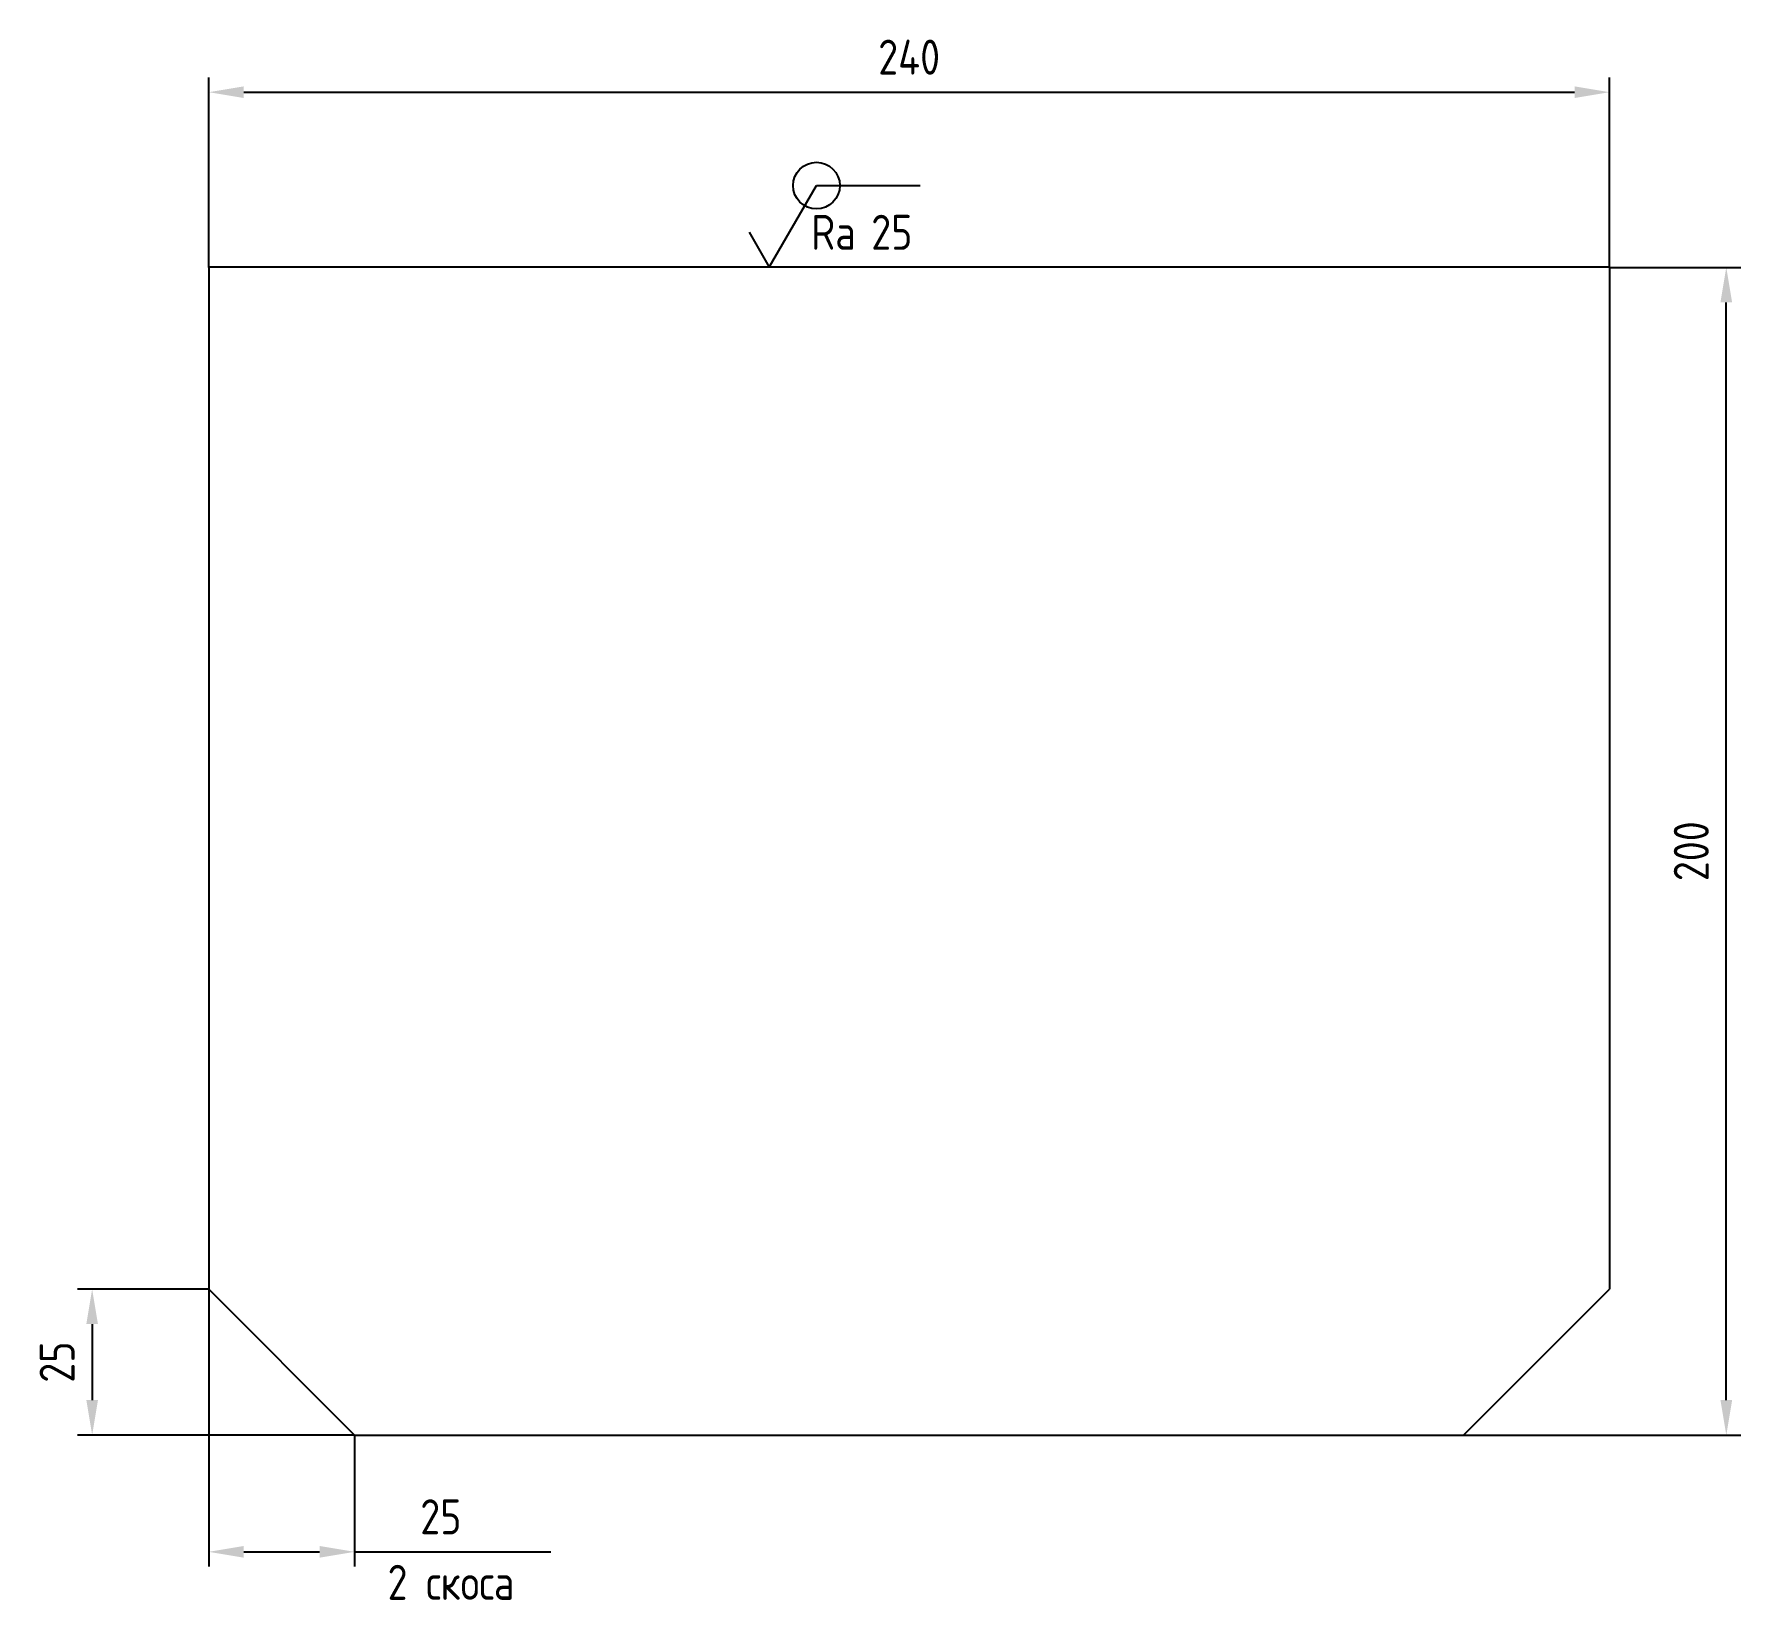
# Model space of a CAD drawing. Header units: millimetres. Extents: x 286 to 578, y 89 to 357.
import ezdxf

# ---------------------------------------------------------------- set-up
doc = ezdxf.new("R2010")
doc.units = ezdxf.units.MM
doc.header["$LTSCALE"] = 0.15
for name, color, linetype in [('Cont', 6, 'Continuous'), ('Dim', 7, 'Continuous'), ('Text', 3, 'Continuous')]:
    doc.layers.add(name, color=color, linetype=linetype)
doc.styles.add('Style1', font='romans.shx', dxfattribs={"width": 0.8})
doc.dimstyles.new('LIN2', dxfattribs={"dimscale": 2, "dimtxt": 3, "dimasz": 3, "dimexe": 1.25, "dimexo": 0, "dimgap": 1.5, "dimtad": 1, "dimdsep": 46, "dimtxsty": 'Style1', "dimcen": 2.5, "dimclrt": 3, "dimadec": 0, "dimazin": 0, "dimtfac": 1, "dimtmove": 0, "dimatfit": 3, "dimfxl": 1, "dimarcsym": 0})

# ---------------------------------------------------------------- blocks, each defined once
blk = doc.blocks.new('*D4')
at = {"layer": 'Dim', "color": 0, "lineweight": -2, "transparency": 16777216}
for p, q in [((555.6, 317.25), (578.1, 317.25)), ((575.6, 123.25), (575.6, 311.25)), ((530.6, 117.25), (578.1, 117.25))]:
    blk.add_line(p, q, dxfattribs=at)
at = {"layer": 'Dim', "color": 0, "transparency": 16777216}
for points in [[(574.6, 311.25), (576.6, 311.25), (575.6, 317.25)], [(574.6, 123.25), (576.6, 123.25), (575.6, 117.25)]]:
    blk.add_solid(points, dxfattribs=at)
at = {"layer": 'Dim', "color": 3, "transparency": 16777216, "insert": (569.6, 217.25), "char_height": 6, "attachment_point": 5, "rotation": 90, "style": 'Style1'}
blk.add_mtext('200', dxfattribs=at)
blk = doc.blocks.new('A$C6CF913E7')
at = {"layer": 'Text'}
blk.add_circle((0, 0), 2, dxfattribs=at)
blk = doc.blocks.new('SHERISO_07')
at = {"layer": 'Text'}
blk.add_line((4.04, 7), (12.93, 7), dxfattribs=at)
blk.add_lwpolyline([(-1.73, 3), (0, 0), (4.04, 7)], dxfattribs=at)
blk.add_blockref('A$C6CF913E7', (4.04, 7))
at = {"layer": 'Text', "style": 'Style1', "width": 0.8}
blk.add_text('Ra', height=3, dxfattribs=at).set_placement((3.58, 1.5))
blk.add_attdef('25', (8.73, 1.5), '', height=3, dxfattribs=at)
blk = doc.blocks.new('*D5')
at = {"layer": 'Dim', "color": 0, "lineweight": -2, "transparency": 16777216}
for p, q in [((315.6, 142.25), (315.6, 94.75)), ((340.6, 117.25), (340.6, 94.75)), ((321.6, 97.25), (334.6, 97.25)), ((340.6, 97.25), (362.25, 97.25))]:
    blk.add_line(p, q, dxfattribs=at)
at = {"layer": 'Dim', "color": 0, "transparency": 16777216}
for points in [[(321.6, 98.25), (321.6, 96.25), (315.6, 97.25)], [(334.6, 98.25), (334.6, 96.25), (340.6, 97.25)]]:
    blk.add_solid(points, dxfattribs=at)
at = {"layer": 'Dim', "color": 3, "transparency": 16777216, "insert": (355.37, 103.25), "char_height": 6, "attachment_point": 5, "style": 'Style1'}
blk.add_mtext('25', dxfattribs=at)
blk = doc.blocks.new('*D6')
at = {"layer": 'Dim', "color": 0, "lineweight": -2, "transparency": 16777216}
for p, q in [((315.6, 142.25), (293.13, 142.25)), ((295.63, 136.25), (295.63, 123.25)), ((340.6, 117.25), (293.13, 117.25))]:
    blk.add_line(p, q, dxfattribs=at)
at = {"layer": 'Dim', "color": 0, "transparency": 16777216}
for points in [[(294.63, 136.25), (296.63, 136.25), (295.63, 142.25)], [(294.63, 123.25), (296.63, 123.25), (295.63, 117.25)]]:
    blk.add_solid(points, dxfattribs=at)
at = {"layer": 'Dim', "color": 3, "transparency": 16777216, "insert": (289.63, 129.75), "char_height": 6, "attachment_point": 5, "rotation": 90, "style": 'Style1'}
blk.add_mtext('25', dxfattribs=at)
blk = doc.blocks.new('*D7')
at = {"layer": 'Dim', "color": 0, "lineweight": -2, "transparency": 16777216}
for p, q in [((315.6, 317.25), (315.6, 349.75)), ((555.6, 317.25), (555.6, 349.75)), ((321.6, 347.25), (549.6, 347.25))]:
    blk.add_line(p, q, dxfattribs=at)
at = {"layer": 'Dim', "color": 0, "transparency": 16777216}
for points in [[(321.6, 348.25), (321.6, 346.25), (315.6, 347.25)], [(549.6, 348.25), (549.6, 346.25), (555.6, 347.25)]]:
    blk.add_solid(points, dxfattribs=at)
at = {"layer": 'Dim', "color": 3, "transparency": 16777216, "insert": (435.6, 353.25), "char_height": 6, "attachment_point": 5, "style": 'Style1'}
blk.add_mtext('240', dxfattribs=at)

msp = doc.modelspace()

# ---------------------------------------------------------------- linework, layer by layer
at = {"layer": 'Cont'}
for p, q in [((315.596, 317.254), (315.596, 142.254)), ((555.596, 317.254), (315.596, 317.254)), ((555.596, 317.254), (555.596, 142.254)), ((340.596, 117.254), (315.596, 142.254)), ((530.596, 117.254), (555.596, 142.254)), ((340.596, 117.254), (530.596, 117.254))]:
    msp.add_line(p, q, dxfattribs=at)
at = {"layer": 'Dim'}
msp.add_line((362.252, 97.254), (374.209, 97.254), dxfattribs=at)

# ---------------------------------------------------------------- block references
at = {"layer": 'Dim', "xscale": 2, "yscale": 2, "zscale": 2}
msp.add_blockref('SHERISO_07', (411.644, 317.254), dxfattribs=at).add_auto_attribs({'25': '25'})

# ---------------------------------------------------------------- texts
at = {"color": 3, "linetype": 'Continuous', "insert": (357.111, 92.028), "char_height": 6, "attachment_point": 5, "style": 'Style1'}
msp.add_mtext('2 скоса', dxfattribs=at)

# ---------------------------------------------------------------- dimensions: what is measured, and where the dimension line sits
at = {"layer": 'Dim'}
dim = msp.add_linear_dim(base=(555.596, 347.254), p1=(315.596, 317.254), p2=(555.596, 317.254), dimstyle='LIN2', dxfattribs=at)
dim.commit()
dim.dimension.update_dxf_attribs({"geometry": '*D7', "text_midpoint": (435.596, 353.254)})
for base, p1, p2, picture, middle in [((575.596, 317.254), (530.596, 117.254), (555.596, 317.254), '*D4', (569.596, 217.254)), ((295.627, 117.254), (315.596, 142.254), (340.596, 117.254), '*D6', (289.627, 129.754))]:
    dim = msp.add_linear_dim(base=base, p1=p1, p2=p2, angle=90, dimstyle='LIN2', dxfattribs=at)
    dim.commit()
    dim.dimension.update_dxf_attribs({"geometry": picture, "text_midpoint": middle})
dim = msp.add_linear_dim(base=(340.596, 97.254), p1=(315.596, 142.254), p2=(340.596, 117.254), dimstyle='LIN2', dxfattribs=at)
dim.commit()
dim.dimension.update_dxf_attribs({"geometry": '*D5', "text_midpoint": (355.366, 97.254), "dimtype": 160})

doc.saveas('drawing.dxf')
